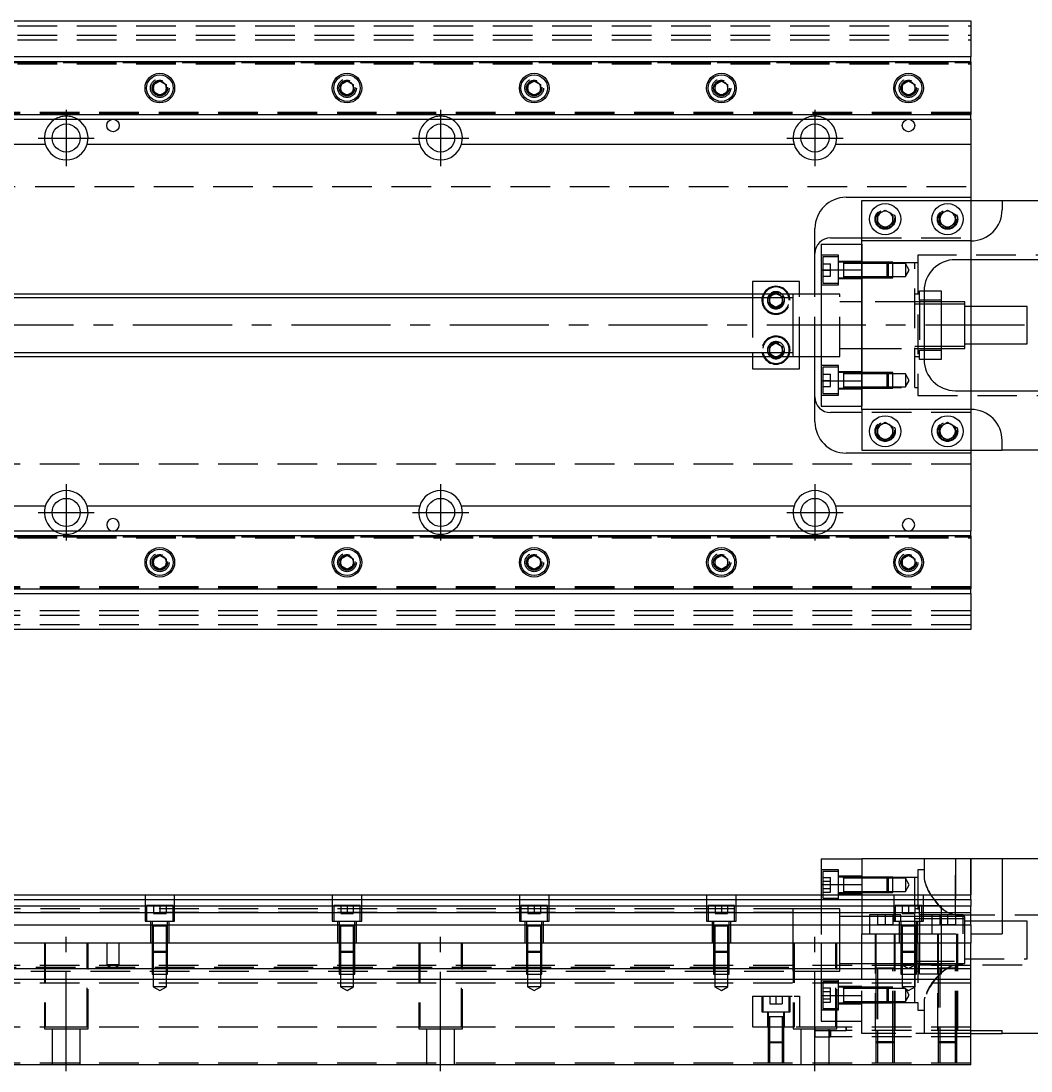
# Model space of a CAD drawing. Extents: x -20 to 1046, y -280 to 102.
# Drawn here: x 515.5 to 839.2, y -239 to 97.5 of the extents above; entities that cross this region are included whole.
import ezdxf

# ---------------------------------------------------------------- set-up
doc = ezdxf.new("R2010")
doc.units = 0
doc.linetypes.add('CENTER', pattern=[50.8, 31.75, -6.35, 6.35, -6.35])
doc.linetypes.add('DASHED', pattern=[19.05, 12.7, -6.35])
doc.layers.get('0').update_dxf_attribs({"linetype": 'CONTINUOUS'})
doc.layers.add('CENTER', color=1, linetype='CENTER')

msp = doc.modelspace()

# ---------------------------------------------------------------- linework, layer by layer
at = {"color": 3, "linetype": 'DASHED'}
for p, q in [((0, 96), (820, 96)), ((0, 93), (820, 93)), ((0, 91.5), (820, 91.5)), ((0, 84.2), (820, 84.2)), ((510, 84.204452), (820, 84.204452)), ((0, 83.8), (820, 83.8)), ((562.483582, 76.286038), (562.5, 76)), ((622.483582, 76.286038), (622.5, 76)), ((682.483582, 76.286038), (682.5, 76)), ((737.5, 76), (737.518502, 76.303588)), ((802.483582, 76.286038), (802.5, 76)), ((820, 68.2), (0, 68.2)), ((820, 67.8), (0, 67.8)), ((820, 67.795548), (510, 67.795548)), ((5.640312, 44.5), (820, 44.5)), ((820, 40), (820, 28)), ((795.477798, 34.364306), (795.5, 34)), ((809.5, 34), (809.520026, 34.346056)), ((785, 28), (820, 28)), ((820, 28), (820, 27)), ((820, 27), (820, 21)), ((785, 26), (785, 17.78342)), ((777.5, 22.42767), (772, 22.42767)), ((772.5, 21.92767), (772.5, 13.42767)), ((777.5, 21.92767), (772.5, 21.92767)), ((777.5, 12.92767), (777.5, 22.42767)), ((785, 20.42767), (777.5, 20.42767)), ((803, 22.5), (803, -22.5)), ((872.5, 22.5), (803, 22.5)), ((772.5, 19.67767), (775, 19.67767)), ((772.5, 17.67767), (775, 17.67767)), ((775, 17.67767), (775, 19.67767)), ((775, 15.67767), (775, 17.67767)), ((779.1, 20.17767), (777.5, 20.17767)), ((779.1, 20.17767), (779.095, 20.17767)), ((779.1, 20.17767), (779.1, 19.92022)), ((779.105, 20.17767), (779.1, 20.17767)), ((784.99998, 20.17767), (779.1, 20.17767)), ((779.1, 19.92022), (779.1, 15.435068)), ((784.99998, 19.77767), (779.1, 19.77767)), ((793.1, 20.17767), (785, 20.17767)), ((793.1, 20.177664), (785, 20.177664)), ((802, 20), (785, 20)), ((793.5, 19.77767), (785, 19.77767)), ((793.1, 15.17767), (793.1, 20.17767)), ((793.5, 19.77767), (793.1, 20.17767)), ((795, 20.177664), (793.10002, 20.177664)), ((793.5, 19.77767), (793.5, 15.57767)), ((795, 19.77767), (793.50002, 19.77767)), ((795, 15.177674), (795, 20.177664)), ((799, 19.77767), (795, 19.77767)), ((799, 19.77767), (799, 15.57767)), ((800.212436, 17.67767), (799, 19.77767)), ((799, 15.57767), (800.212436, 17.67767)), ((802, -20), (802, 20)), ((803, 20), (802, 20)), ((772.5, 15.67767), (775, 15.67767)), ((777.5, 15.17767), (779.1, 15.17767)), ((777.5, 14.92767), (785, 14.92767)), ((779.095, 15.17767), (779.1, 15.17767)), ((779.1, 15.57767), (784.99998, 15.57767)), ((779.1, 15.435068), (779.1, 15.17767)), ((779.1, 15.17767), (779.105, 15.17767)), ((779.1, 15.17767), (784.99998, 15.17767)), ((785, 15.57767), (793.5, 15.57767)), ((785, 15.177674), (793.1, 15.177674)), ((785, 15.17767), (793.1, 15.17767)), ((793.1, 15.17767), (793.5, 15.57767)), ((793.10002, 15.177674), (795, 15.177674)), ((793.50002, 15.57767), (795, 15.57767)), ((795, 15.57767), (799, 15.57767)), ((756.964102, 10), (757.5, 10.309402)), ((757.5, 10.309402), (758.035898, 10)), ((772, 12.92767), (777.5, 12.92767)), ((772.5, 13.42767), (777.5, 13.42767)), ((803.5, 11), (805, 11)), ((803.5, 8), (803.5, 11)), ((750, 10), (750, 8.75)), ((750, 8.75), (750, -8.75)), ((755.5, 9.1547), (756.964102, 10)), ((755.5, 8.75), (755.5, 9.1547)), ((755.5, 6.8453), (755.5, 8.75)), ((757.5, 5.690598), (755.5, 6.8453)), ((759.5, 6.8453), (757.5, 5.690598)), ((758.035898, 10), (759.5, 9.1547)), ((759.5, 9.1547), (759.5, 8.75)), ((759.5, 8.75), (759.5, 6.8453)), ((759.983582, 8.286038), (760, 8)), ((765, -10), (765, 10)), ((770, -10), (770, 10)), ((778, 10), (772, 10)), ((778, -10), (778, 10)), ((785, 7.5), (778, 7.5)), ((802, 7.5), (785, 7.5)), ((802, 7.5), (801.995, 7.5)), ((803.5, 10), (802, 10)), ((803.5, 7.5), (802, 7.5)), ((802.005, 7.5), (802, 7.5)), ((803.5, 6.75), (802, 6.75)), ((803.5, 8), (803.5, -8)), ((805, 8), (803.5, 8)), ((805, 7.5), (803.5, 7.5)), ((805, 6.75), (803.5, 6.75)), ((810.5, 7.5), (805, 7.5)), ((810.5, 6.75), (805, 6.75)), ((820, 6), (820, -6)), ((755.5, -6.8453), (757.5, -5.690598)), ((757.5, -5.690598), (759.5, -6.8453)), ((750, -8.75), (750, -10)), ((755, -8), (755.018502, -7.696412)), ((755.5, -8.75), (755.5, -6.8453)), ((755.5, -9.1547), (755.5, -8.75)), ((756.964102, -10), (755.5, -9.1547)), ((757.5, -10.309402), (756.964102, -10)), ((758.035898, -10), (757.5, -10.309402)), ((759.5, -9.1547), (758.035898, -10)), ((759.5, -6.8453), (759.5, -8.75)), ((759.5, -8.75), (759.5, -9.1547)), ((763, -10), (763, -9.999498)), ((772, -10), (778, -10)), ((778, -7.5), (785, -7.5)), ((785, -7.5), (802, -7.5)), ((801.995, -7.5), (802, -7.5)), ((802, -6.75), (803.5, -6.75)), ((802, -7.5), (803.5, -7.5)), ((802, -7.5), (802.005, -7.5)), ((802, -10), (803.5, -10)), ((803.5, -6.75), (805, -6.75)), ((803.5, -7.5), (805, -7.5)), ((803.5, -8), (805, -8)), ((803.5, -11), (803.5, -8)), ((805, -6.75), (810.5, -6.75)), ((805, -7.5), (810.5, -7.5)), ((777.5, -12.92767), (772, -12.92767)), ((772.5, -13.42767), (772.5, -21.92767)), ((777.5, -13.42767), (772.5, -13.42767)), ((777.5, -22.42767), (777.5, -12.92767)), ((805, -11), (803.5, -11)), ((772.5, -15.67767), (775, -15.67767)), ((775, -17.67767), (775, -15.67767)), ((785, -14.92767), (777.5, -14.92767)), ((779.1, -15.17767), (777.5, -15.17767)), ((779.1, -15.17767), (779.095, -15.17767)), ((779.1, -15.17767), (779.1, -15.435118)), ((779.105, -15.17767), (779.1, -15.17767)), ((784.99998, -15.17767), (779.1, -15.17767)), ((779.1, -15.435118), (779.1, -19.920272)), ((784.99998, -15.57767), (779.1, -15.57767)), ((793.1, -15.17767), (785, -15.17767)), ((793.1, -15.177674), (785, -15.177674)), ((793.5, -15.57767), (785, -15.57767)), ((793.1, -20.17767), (793.1, -15.17767)), ((793.5, -15.57767), (793.1, -15.17767)), ((795, -15.177674), (793.10002, -15.177674)), ((793.5, -15.57767), (793.5, -19.77767)), ((795, -15.57767), (793.50002, -15.57767)), ((795, -20.177664), (795, -15.177674)), ((799, -15.57767), (795, -15.57767)), ((799, -15.57767), (799, -19.77767)), ((800.212436, -17.67767), (799, -15.57767)), ((772.5, -17.67767), (775, -17.67767)), ((772.5, -19.67767), (775, -19.67767)), ((775, -19.67767), (775, -17.67767)), ((777.5, -20.17767), (779.1, -20.17767)), ((779.095, -20.17767), (779.1, -20.17767)), ((779.1, -19.77767), (784.99998, -19.77767)), ((779.1, -19.920272), (779.1, -20.17767)), ((779.1, -20.17767), (779.105, -20.17767)), ((779.1, -20.17767), (784.99998, -20.17767)), ((785, -17.78342), (785, -26)), ((785, -19.77767), (793.5, -19.77767)), ((785, -20), (802, -20)), ((785, -20.177664), (793.1, -20.177664)), ((785, -20.17767), (793.1, -20.17767)), ((793.1, -20.17767), (793.5, -19.77767)), ((793.10002, -20.177664), (795, -20.177664)), ((793.50002, -19.77767), (795, -19.77767)), ((795, -19.77767), (799, -19.77767)), ((799, -19.77767), (800.212436, -17.67767)), ((802, -20), (803, -20)), ((772, -22.42767), (777.5, -22.42767)), ((772.5, -21.92767), (777.5, -21.92767)), ((777.5, -20.42767), (785, -20.42767)), ((803, -22.5), (872.5, -22.5)), ((820, -21), (820, -27)), ((820, -28), (785, -28)), ((820, -27), (820, -28)), ((820, -28), (820, -40)), ((795.477798, -33.635694), (795.5, -34)), ((815.477798, -33.635694), (815.5, -34)), ((820, -44.5), (5.640312, -44.5)), ((0, -67.8), (820, -67.8)), ((0, -68.2), (820, -68.2)), ((510, -67.795548), (820, -67.795548)), ((562.483582, -75.713962), (562.5, -76)), ((622.483582, -75.713962), (622.5, -76)), ((682.483582, -75.713962), (682.5, -76)), ((742.483582, -75.713962), (742.5, -76)), ((802.483582, -75.713962), (802.5, -76)), ((820, -83.8), (0, -83.8)), ((820, -84.2), (0, -84.2)), ((820, -84.204452), (510, -84.204452)), ((820, -91.5), (0, -91.5)), ((820, -93), (0, -93)), ((820, -96), (0, -96)), ((805, -171.03), (805, -177.402214)), ((815, -188.952252), (815, -171.03)), ((815, -171.03), (815, -188.952252)), ((820, -171.03), (820, -182.53)), ((777.5, -174.60233), (772, -174.60233)), ((777.5, -179.35233), (777.5, -174.60233)), ((803, -174.53), (803, -191.03)), ((805, -174.53), (803, -174.53)), ((772.5, -175.10233), (772.5, -179.35233)), ((777.5, -175.10233), (772.5, -175.10233)), ((772.5, -177.04293), (775, -177.04293)), ((772.5, -178.19763), (775, -178.19763)), ((775, -178.19763), (775, -177.04293)), ((775, -180.507032), (775, -178.19763)), ((785, -176.60233), (777.5, -176.60233)), ((779.1, -176.85233), (777.5, -176.85233)), ((779.1, -176.85233), (779.095, -176.85233)), ((779.1, -176.852326), (779.1, -176.853182)), ((779.1, -176.85233), (779.1, -177.10978)), ((779.1, -177.109798), (779.1, -176.85233)), ((784.99998, -176.85233), (779.1, -176.85233)), ((779.105, -176.85233), (779.1, -176.85233)), ((779.1, -177.10978), (779.1, -179.35233)), ((784.99998, -177.25233), (779.1, -177.25233)), ((793.1, -176.85233), (785, -176.85233)), ((793.100006, -176.852336), (785, -176.852336)), ((793.27767, -177.03), (785, -177.03)), ((793.5, -177.25233), (785, -177.25233)), ((793.1, -179.35233), (793.1, -176.85233)), ((793.5, -177.25233), (793.1, -176.85233)), ((795, -176.852336), (793.10002, -176.852336)), ((795, -177.03), (793.27767, -177.03)), ((793.5, -177.25233), (793.5, -181.45233)), ((795, -177.25233), (793.50002, -177.25233)), ((795, -181.852326), (795, -176.852336)), ((802, -177.03), (795, -177.03)), ((799, -177.25233), (795, -177.25233)), ((799, -177.25233), (799, -181.45233)), ((800.212436, -179.35233), (799, -177.25233)), ((802, -186.03), (802, -177.03)), ((803, -177.03), (802, -177.03)), ((772.5, -179.35233), (772.5, -182.53)), ((772.5, -180.507032), (775, -180.507032)), ((772.5, -181.661732), (775, -181.661732)), ((775, -181.661732), (775, -180.507032)), ((777.5, -184.10233), (777.5, -179.35233)), ((779.1, -179.2023), (779.1, -179.48317)), ((779.1, -179.35233), (779.1, -181.119324)), ((779.1, -181.119324), (779.1, -181.594932)), ((779.1, -181.119328), (779.1, -181.852336)), ((779.1, -181.45233), (784.99998, -181.45233)), ((779.1, -181.594932), (779.1, -181.85233)), ((785, -181.45233), (793.5, -181.45233)), ((793.1, -181.85233), (793.1, -179.35233)), ((793.1, -181.85233), (793.5, -181.45233)), ((793.50002, -181.45233), (795, -181.45233)), ((795, -181.45233), (799, -181.45233)), ((799, -181.45233), (800.212436, -179.35233)), ((555.25, -182.53), (555.25, -191.03)), ((564.75, -191.03), (564.75, -182.53)), ((615.25, -182.53), (615.25, -191.03)), ((624.75, -191.03), (624.75, -182.53)), ((675.25, -182.53), (675.25, -191.03)), ((684.75, -191.03), (684.75, -182.53)), ((735.25, -182.53), (735.25, -191.03)), ((744.75, -191.03), (744.75, -182.53)), ((772, -182.53), (772, -198.03)), ((772, -184.10233), (777.5, -184.10233)), ((772.5, -182.53), (772.5, -183.60233)), ((772.5, -183.60233), (777.5, -183.60233)), ((777.5, -181.85233), (779.1, -181.85233)), ((777.5, -182.10233), (785, -182.10233)), ((779.095, -181.85233), (779.1, -181.85233)), ((779.1, -181.85233), (784.99998, -181.85233)), ((779.1, -181.85233), (779.105, -181.85233)), ((785, -181.852326), (793.1, -181.852326)), ((785, -181.85233), (793.1, -181.85233)), ((785, -182.53), (785, -195.03)), ((793.10002, -181.852326), (795, -181.852326)), ((795.25, -182.53), (795.25, -191.03)), ((804.75, -191.03), (804.75, -182.53)), ((763, -188.28), (25, -188.28)), ((763, -187.03), (503.5, -187.03)), ((564.25, -186.03), (555.75, -186.03)), ((555.75, -186.03), (555.75, -191.03)), ((558, -186.03), (558, -188.53)), ((560, -186.03), (560, -188.53)), ((562, -186.03), (562, -188.53)), ((564.25, -191.03), (564.25, -186.03)), ((624.25, -186.03), (615.75, -186.03)), ((615.75, -186.03), (615.75, -191.03)), ((618, -186.03), (618, -188.53)), ((620, -186.03), (620, -188.53)), ((622, -186.03), (622, -188.53)), ((624.25, -191.03), (624.25, -186.03)), ((684.25, -186.03), (675.75, -186.03)), ((675.75, -186.03), (675.75, -191.03)), ((678, -186.03), (678, -188.53)), ((680, -186.03), (680, -188.53)), ((682, -186.03), (682, -188.53)), ((684.25, -191.03), (684.25, -186.03)), ((744.25, -186.03), (735.75, -186.03)), ((735.75, -186.03), (735.75, -191.03)), ((738, -186.03), (738, -188.53)), ((740, -186.03), (740, -188.53)), ((742, -186.03), (742, -188.53)), ((744.25, -191.03), (744.25, -186.03)), ((763, -187.03), (762.995, -187.03)), ((763, -187.030502), (763, -187.03)), ((772, -187.03), (763, -187.03)), ((763.005, -187.03), (763, -187.03)), ((763, -197.230066), (763, -187.030502)), ((778, -187.03), (772, -187.03)), ((778, -197.03), (778, -187.03)), ((804.25, -186.03), (795.75, -186.03)), ((795.75, -186.03), (795.75, -191.03)), ((798, -186.03), (798, -188.53)), ((800, -186.03), (800, -188.53)), ((802, -186.03), (802, -188.53)), ((803.5, -187.03), (802, -187.03)), ((803.5, -189.03), (803.5, -186.03)), ((804.25, -186.03), (810.5, -186.03)), ((804.25, -191.03), (804.25, -186.03)), ((810.5, -186.03), (810.5, -189.03)), ((555.25, -191.03), (564.75, -191.03)), ((557, -191.03), (557, -198.03)), ((557.5, -191.03), (557.5, -192.63)), ((558, -188.53), (560, -188.53)), ((560, -188.53), (562, -188.53)), ((562.5, -192.63), (562.5, -191.03)), ((563, -198.03), (563, -191.03)), ((615.25, -191.03), (624.75, -191.03)), ((617, -191.03), (617, -198.03)), ((617.5, -191.03), (617.5, -192.63)), ((618, -188.53), (620, -188.53)), ((620, -188.53), (622, -188.53)), ((622.5, -192.63), (622.5, -191.03)), ((623, -198.03), (623, -191.03)), ((675.25, -191.03), (684.75, -191.03)), ((677, -191.03), (677, -198.03)), ((677.5, -191.03), (677.5, -192.63)), ((678, -188.53), (680, -188.53)), ((680, -188.53), (682, -188.53)), ((682.5, -192.63), (682.5, -191.03)), ((683, -198.03), (683, -191.03)), ((735.25, -191.03), (744.75, -191.03)), ((737, -191.03), (737, -198.03)), ((737.5, -191.03), (737.5, -192.63)), ((738, -188.53), (740, -188.53)), ((740, -188.53), (742, -188.53)), ((742.5, -192.63), (742.5, -191.03)), ((743, -198.03), (743, -191.03)), ((785, -189.53), (778, -189.53)), ((787.5, -189.53), (785, -189.53)), ((795.75, -189.03), (787.5, -189.03)), ((787.5, -189.03), (787.5, -195.03)), ((795.75, -189.53), (787.5, -189.53)), ((790, -189.03), (790, -192.03)), ((792.5, -189.03), (792.5, -192.03)), ((795, -189.03), (795, -192.03)), ((795.25, -191.03), (804.75, -191.03)), ((797.5, -189.03), (795.75, -189.03)), ((797.5, -189.53), (795.75, -189.53)), ((797, -191.03), (797, -198.03)), ((797.5, -191.03), (797.5, -189.03)), ((802, -189.53), (797.5, -189.53)), ((797.5, -191.03), (797.5, -192.63)), ((798, -188.53), (800, -188.53)), ((800, -188.53), (802, -188.53)), ((802, -189.53), (801.995, -189.53)), ((802, -191.03), (802, -188.53)), ((802.005, -189.53), (802, -189.53)), ((803.5, -189.53), (802, -189.53)), ((803.5, -190.28), (802, -190.28)), ((802, -192.628864), (802, -191.03)), ((802.5, -192.63), (802.5, -191.03)), ((803, -198.03), (803, -191.03)), ((804.25, -189.03), (803.5, -189.03)), ((803.5, -189.03), (803.5, -191.03)), ((804.25, -189.53), (803.5, -189.53)), ((804.25, -190.28), (803.5, -190.28)), ((803.5, -191.03), (803.5, -195.03)), ((807.5, -189.03), (804.25, -189.03)), ((807.5, -189.53), (804.25, -189.53)), ((807.5, -190.28), (804.25, -190.28)), ((817.5, -189.03), (807.5, -189.03)), ((807.5, -189.03), (807.5, -195.03)), ((810.5, -189.53), (807.5, -189.53)), ((810.5, -190.28), (807.5, -190.28)), ((810, -189.03), (810, -192.03)), ((810.5, -189.03), (810.5, -195.03)), ((817.5, -189.53), (810.5, -189.53)), ((817.5, -190.28), (810.5, -190.28)), ((812.5, -189.03), (812.5, -192.03)), ((815, -188.952252), (855.5, -188.952252)), ((815, -189.03), (815, -192.03)), ((817.5, -195.03), (817.5, -189.03)), ((818, -189.53), (817.5, -189.53)), ((818, -190.28), (817.5, -190.28)), ((818, -195.03), (818, -189.53)), ((820, -191.03), (818, -191.03)), ((830, -191.03), (820, -191.03)), ((838, -191.03), (830, -191.03)), ((838, -197.03), (838, -191.03)), ((557.5, -192.625), (557.5, -192.63)), ((557.757468, -192.63), (557.5, -192.63)), ((557.5, -192.63), (557.5, -198.02998)), ((557.5, -192.63), (557.5, -192.635)), ((562.242552, -192.63), (557.757468, -192.63)), ((557.9, -192.63), (557.9, -198.02998)), ((562.1, -198.02998), (562.1, -192.63)), ((562.5, -192.63), (562.242552, -192.63)), ((562.5, -192.63), (562.5, -192.625)), ((562.5, -198.02998), (562.5, -192.63)), ((562.5, -192.635), (562.5, -192.63)), ((617.5, -192.625), (617.5, -192.63)), ((617.757468, -192.63), (617.5, -192.63)), ((617.5, -192.63), (617.5, -198.02998)), ((617.5, -192.63), (617.5, -192.635)), ((622.242552, -192.63), (617.757468, -192.63)), ((617.9, -192.63), (617.9, -198.02998)), ((622.1, -198.02998), (622.1, -192.63)), ((622.5, -192.63), (622.242552, -192.63)), ((622.5, -192.63), (622.5, -192.625)), ((622.5, -198.02998), (622.5, -192.63)), ((622.5, -192.635), (622.5, -192.63)), ((677.5, -192.625), (677.5, -192.63)), ((677.757468, -192.63), (677.5, -192.63)), ((677.5, -192.63), (677.5, -198.02998)), ((677.5, -192.63), (677.5, -192.635)), ((682.242552, -192.63), (677.757468, -192.63)), ((677.9, -192.63), (677.9, -198.02998)), ((682.1, -198.02998), (682.1, -192.63)), ((682.5, -192.63), (682.242552, -192.63)), ((682.5, -192.63), (682.5, -192.625)), ((682.5, -198.02998), (682.5, -192.63)), ((682.5, -192.635), (682.5, -192.63)), ((737.5, -192.625), (737.5, -192.63)), ((737.757468, -192.63), (737.5, -192.63)), ((737.5, -192.63), (737.5, -198.02998)), ((737.5, -192.63), (737.5, -192.635)), ((742.242552, -192.63), (737.757468, -192.63)), ((737.9, -192.63), (737.9, -198.02998)), ((742.1, -198.02998), (742.1, -192.63)), ((742.5, -192.63), (742.242552, -192.63)), ((742.5, -192.63), (742.5, -192.625)), ((742.5, -198.02998), (742.5, -192.63)), ((742.5, -192.635), (742.5, -192.63)), ((785, -198.03), (785, -195.03)), ((785, -195.03), (797.5, -195.03)), ((789.25, -195.03), (789.25, -226.03)), ((789.5, -195.03), (789.5, -198.03)), ((790, -192.03), (792.5, -192.03)), ((792.5, -192.03), (795, -192.03)), ((795.5, -206.035), (795.5, -195.03)), ((795.75, -226.03), (795.75, -195.03)), ((797.5, -192.625), (797.5, -192.63)), ((797.5, -192.63), (797.757448, -192.63)), ((797.757468, -192.63), (797.5, -192.63)), ((797.5, -192.63), (797.5, -198.02998)), ((797.5, -192.63), (797.5, -192.635)), ((797.5, -195.03), (797.9, -195.03)), ((802.242552, -192.63), (797.757468, -192.63)), ((797.9, -192.63), (797.9, -198.02998)), ((797.9, -195.03), (802.1, -195.03)), ((802, -195.03), (802, -192.628864)), ((802, -197.03), (802, -195.03)), ((802.1, -198.02998), (802.1, -192.63)), ((802.1, -195.03), (802.5, -195.03)), ((802.5, -192.63), (802.242552, -192.63)), ((802.242602, -192.63), (802.5, -192.63)), ((802.5, -192.63), (802.5, -192.625)), ((802.5, -198.02998), (802.5, -192.63)), ((802.5, -192.635), (802.5, -192.63)), ((802.5, -195.03), (820, -195.03)), ((803.5, -195.03), (803.5, -205.03)), ((809.25, -195.03), (809.25, -226.03)), ((809.5, -195.03), (809.5, -206.035)), ((810, -192.03), (812.5, -192.03)), ((810.5, -195.03), (810.5, -205.03)), ((812.5, -192.03), (815, -192.03)), ((815.5, -206.035), (815.5, -195.03)), ((815.75, -226.03), (815.75, -195.03)), ((818, -197.03), (818, -195.03)), ((523, -198.03), (523, -225.53)), ((523.291796, -198.03), (523.291796, -225.03)), ((536.708204, -225.03), (536.708204, -198.03)), ((537, -225.53), (537, -198.03)), ((543, -198.03), (543, -205.03)), ((547, -205.03), (547, -198.03)), ((557.5, -198.03), (557.5, -200.63)), ((557.500006, -198.03), (557.500006, -200.630006)), ((557.9, -198.03), (557.9, -201.03)), ((562.1, -201.03), (562.1, -198.03)), ((562.499994, -200.630006), (562.499994, -198.03)), ((562.5, -200.63), (562.5, -198.03)), ((617.5, -198.03), (617.5, -200.63)), ((617.500006, -198.03), (617.500006, -200.630006)), ((617.9, -198.03), (617.9, -201.03)), ((622.1, -201.03), (622.1, -198.03)), ((622.499994, -200.630006), (622.499994, -198.03)), ((622.5, -200.63), (622.5, -198.03)), ((643, -198.03), (643, -225.53)), ((643.291796, -198.03), (643.291796, -225.03)), ((656.708204, -225.03), (656.708204, -198.03)), ((657, -225.53), (657, -198.03)), ((677.5, -198.03), (677.5, -200.63)), ((677.500006, -198.03), (677.500006, -200.630006)), ((677.9, -198.03), (677.9, -201.03)), ((682.1, -201.03), (682.1, -198.03)), ((682.499994, -200.630006), (682.499994, -198.03)), ((682.5, -200.63), (682.5, -198.03)), ((737.5, -198.03), (737.5, -200.63)), ((737.500006, -198.03), (737.500006, -200.630006)), ((737.9, -198.03), (737.9, -201.03)), ((742.1, -201.03), (742.1, -198.03)), ((742.499994, -200.630006), (742.499994, -198.03)), ((742.5, -200.63), (742.5, -198.03)), ((763, -207.03), (763, -197.230066)), ((763, -198.03), (763, -225.53)), ((763.291796, -198.03), (763.291796, -225.03)), ((772, -198.03), (772, -206.33)), ((776.708204, -225.03), (776.708204, -198.03)), ((777, -225.53), (777, -198.03)), ((778, -198.03), (778, -197.03)), ((778, -206.33), (778, -198.03)), ((785, -206.33), (785, -198.03)), ((789.5, -198.03), (789.5, -206.03)), ((797.5, -198.03), (797.5, -200.63)), ((797.500006, -198.03), (797.500006, -200.630006)), ((797.9, -198.03), (797.9, -201.03)), ((798, -198.03), (798, -205.03)), ((802, -198.03), (802, -197.03)), ((802, -205.03), (802, -198.03)), ((802.1, -201.03), (802.1, -198.03)), ((802.499994, -200.630006), (802.499994, -198.03)), ((802.5, -200.63), (802.5, -198.03)), ((803, -198.03), (803, -219.53)), ((818, -204.53), (818, -197.03)), ((838, -203.03), (838, -197.03)), ((557.5, -200.63), (562.5, -200.63)), ((557.5, -200.63), (557.9, -201.03)), ((557.500006, -200.63002), (557.500006, -206.33)), ((562.1, -201.03), (557.9, -201.03)), ((557.9, -201.03002), (557.9, -208.03)), ((562.1, -201.03), (562.5, -200.63)), ((562.1, -208.03), (562.1, -201.03002)), ((562.499994, -206.33), (562.499994, -200.63002)), ((617.5, -200.63), (622.5, -200.63)), ((617.5, -200.63), (617.9, -201.03)), ((617.500006, -200.63002), (617.500006, -206.33)), ((622.1, -201.03), (617.9, -201.03)), ((617.9, -201.03002), (617.9, -208.03)), ((622.1, -201.03), (622.5, -200.63)), ((622.1, -208.03), (622.1, -201.03002)), ((622.499994, -206.33), (622.499994, -200.63002)), ((677.5, -200.63), (682.5, -200.63)), ((677.5, -200.63), (677.9, -201.03)), ((677.500006, -200.63002), (677.500006, -206.33)), ((682.1, -201.03), (677.9, -201.03)), ((677.9, -201.03002), (677.9, -208.03)), ((682.1, -201.03), (682.5, -200.63)), ((682.1, -208.03), (682.1, -201.03002)), ((682.499994, -206.33), (682.499994, -200.63002)), ((737.5, -200.63), (742.5, -200.63)), ((737.5, -200.63), (737.9, -201.03)), ((737.500006, -200.63002), (737.500006, -206.33)), ((742.1, -201.03), (737.9, -201.03)), ((737.9, -201.03002), (737.9, -208.03)), ((742.1, -201.03), (742.5, -200.63)), ((742.1, -208.03), (742.1, -201.03002)), ((742.499994, -206.33), (742.499994, -200.63002)), ((797.5, -200.63), (802.5, -200.63)), ((797.5, -200.63), (797.9, -201.03)), ((797.500006, -200.63002), (797.500006, -206.33)), ((802.1, -201.03), (797.9, -201.03)), ((797.9, -201.03002), (797.9, -208.03)), ((802.1, -201.03), (802.5, -200.63)), ((802.1, -208.03), (802.1, -201.03002)), ((802.499994, -206.33), (802.499994, -200.63002)), ((820, -205.18), (0, -205.18)), ((547, -205.03), (543, -205.03)), ((543, -205.03), (545, -206.1847)), ((545, -206.1847), (547, -205.03)), ((778, -204.53), (785, -204.53)), ((785, -204.53), (789.5, -204.53)), ((789.5, -204.53), (802.005, -204.53)), ((802, -205.03), (798, -205.03)), ((798, -205.03), (800, -206.1847)), ((800, -206.1847), (802, -205.03)), ((801.995, -204.53), (810.5, -204.53)), ((802, -203.78), (818, -203.78)), ((802, -217.03), (802, -205.03)), ((802.005, -204.53), (810.5, -204.53)), ((803.5, -205.03), (810.5, -205.03)), ((803.5, -208.03), (803.5, -205.03)), ((810.5, -204.53), (818, -204.53)), ((810.5, -205.03), (810.5, -208.03)), ((814.072778, -205.218996), (814.258914, -205.178876)), ((815, -205.107748), (814.255708, -205.17949)), ((814.258914, -205.178876), (815, -205.107748)), ((855.5, -205.107748), (815, -205.107748)), ((815, -206.02998), (815, -205.107748)), ((815, -205.107748), (815, -206.02998)), ((818, -203.03), (838, -203.03)), ((25, -205.78), (763, -205.78)), ((442.499994, -207.03), (763.005, -207.03)), ((557.500006, -206.33), (557.500006, -208.03)), ((557.500006, -207.03), (562.499994, -207.03)), ((557.500006, -208.03), (562.499994, -208.03)), ((557.9, -208.03), (557.9, -212.03)), ((562.1, -212.03), (562.1, -208.03)), ((562.499994, -208.03), (562.499994, -206.33)), ((617.500006, -206.33), (617.500006, -208.03)), ((617.500006, -207.03), (622.499994, -207.03)), ((617.500006, -208.03), (622.499994, -208.03)), ((617.9, -208.03), (617.9, -212.03)), ((622.1, -212.03), (622.1, -208.03)), ((622.499994, -208.03), (622.499994, -206.33)), ((677.500006, -206.33), (677.500006, -208.03)), ((677.500006, -207.03), (682.499994, -207.03)), ((677.500006, -208.03), (682.499994, -208.03)), ((677.9, -208.03), (677.9, -212.03)), ((682.1, -212.03), (682.1, -208.03)), ((682.499994, -208.03), (682.499994, -206.33)), ((737.500006, -206.33), (737.500006, -208.03)), ((737.500006, -207.03), (742.499994, -207.03)), ((737.500006, -208.03), (742.499994, -208.03)), ((737.9, -208.03), (737.9, -212.03)), ((742.1, -212.03), (742.1, -208.03)), ((742.499994, -208.03), (742.499994, -206.33)), ((762.995, -207.03), (763.291796, -207.03)), ((763.291796, -207.03), (772, -207.03)), ((772, -206.33), (772, -209.73)), ((772, -207.03), (776.708204, -207.03)), ((776.708204, -207.03), (778, -207.03)), ((778, -207.03), (778, -206.33)), ((785, -209.73), (785, -206.33)), ((795.500006, -206.03), (789.499994, -206.03)), ((795.500006, -206.03), (789.499994, -206.03)), ((789.5, -206.025), (789.5, -206.03)), ((789.849602, -206.03), (789.5, -206.03)), ((789.5, -206.03), (789.5, -206.33)), ((789.5, -206.03), (789.5, -206.035)), ((789.5, -206.33), (789.5, -209.73)), ((790, -206.03), (790, -206.33)), ((790, -206.33), (790, -209.73)), ((795, -226.02998), (795, -206.03)), ((795.5, -206.03), (795.15035, -206.03)), ((795.5, -226.02998), (795.5, -206.025)), ((797.500006, -206.33), (797.500006, -208.03)), ((797.500006, -208.03), (802.499994, -208.03)), ((797.9, -208.03), (797.9, -212.03)), ((802, -207.03), (803.5, -207.03)), ((802.1, -212.03), (802.1, -208.03)), ((802.499994, -208.03), (802.499994, -206.33)), ((810.5, -208.03), (803.5, -208.03)), ((809.5, -206.025), (809.5, -226.02998)), ((809.5, -206.03), (809.84965, -206.03)), ((809.849602, -206.03), (809.5, -206.03)), ((815.15035, -206.03), (809.849602, -206.03)), ((810, -206.03), (810, -226.02998)), ((815, -226.02998), (815, -206.03)), ((815.150204, -206.03), (815.5, -206.03)), ((815.5, -206.03), (815.15035, -206.03)), ((815.5, -226.02998), (815.5, -206.025)), ((820, -210.88), (0, -210.88)), ((772, -209.73), (772, -214.81342)), ((777.5, -209.95767), (772, -209.95767)), ((772.5, -210.45767), (772.5, -214.70767)), ((776.708204, -210.45767), (772.5, -210.45767)), ((777.5, -210.45767), (776.708204, -210.45767)), ((777.5, -214.70767), (777.5, -209.95767)), ((785, -211.95767), (777.5, -211.95767)), ((785, -226.03), (785, -209.73)), ((789.5, -209.73), (789.5, -226.02998)), ((790, -209.73), (790, -226.02998)), ((562.1, -212.03), (557.9, -212.03)), ((557.9, -212.03), (560, -213.242436)), ((560, -213.242436), (562.1, -212.03)), ((622.1, -212.03), (617.9, -212.03)), ((617.9, -212.03), (620, -213.242436)), ((620, -213.242436), (622.1, -212.03)), ((682.1, -212.03), (677.9, -212.03)), ((677.9, -212.03), (680, -213.242436)), ((680, -213.242436), (682.1, -212.03)), ((742.1, -212.03), (737.9, -212.03)), ((737.9, -212.03), (740, -213.242436)), ((740, -213.242436), (742.1, -212.03)), ((750, -215.03), (763.291796, -215.03)), ((750, -215.03), (750, -225.03)), ((753, -215.03), (753, -220.03)), ((753.25, -215.03), (753.25, -220.03)), ((755.5, -215.03), (755.5, -217.53)), ((757.5, -215.03), (757.5, -217.53)), ((759.5, -215.03), (759.5, -217.53)), ((761.75, -220.03), (761.75, -215.03)), ((762, -220.03), (762, -215.03)), ((763.291796, -215.03), (765, -215.03)), ((765, -215.03), (765, -225.03)), ((772, -214.81342), (772, -223.03)), ((772, -214.81342), (776.708204, -214.81342)), ((772.5, -212.398268), (775, -212.398268)), ((772.5, -213.552968), (775, -213.552968)), ((772.5, -214.70767), (772.5, -218.95767)), ((775, -213.552968), (775, -212.398268)), ((775, -215.86237), (775, -213.552968)), ((776.708204, -214.81342), (785, -214.81342)), ((779.1, -212.20767), (777.5, -212.20767)), ((777.5, -219.45767), (777.5, -214.70767)), ((779.1, -212.20767), (779.095, -212.20767)), ((779.1, -212.207664), (779.1, -212.60767)), ((779.1, -212.20767), (779.1, -212.465118)), ((779.1, -212.465136), (779.1, -212.20767)), ((784.99998, -212.20767), (779.1, -212.20767)), ((779.105, -212.20767), (779.1, -212.20767)), ((779.1, -212.465118), (779.1, -214.70767)), ((784.99998, -212.60767), (779.1, -212.60767)), ((779.1, -214.565624), (779.1, -214.849714)), ((779.1, -214.70767), (779.1, -216.950272)), ((789.5, -212.20767), (785, -212.20767)), ((789.5, -212.207674), (785, -212.207674)), ((789.5, -212.60767), (785, -212.60767)), ((790, -212.20767), (789.5, -212.20767)), ((790, -212.207674), (789.5, -212.207674)), ((790, -212.60767), (789.5, -212.60767)), ((793.1, -212.20767), (790, -212.20767)), ((793.1, -212.207674), (790, -212.207674)), ((793.5, -212.60767), (790, -212.60767)), ((793.1, -214.70767), (793.1, -212.20767)), ((793.5, -212.60767), (793.1, -212.20767)), ((793.1, -217.20767), (793.1, -214.70767)), ((795, -212.207674), (793.10002, -212.207674)), ((793.5, -212.60767), (793.5, -214.70767)), ((793.5, -214.70767), (793.5, -216.80767)), ((795, -212.60767), (793.50002, -212.60767)), ((799, -212.60767), (795, -212.60767)), ((802.1, -212.03), (797.9, -212.03)), ((797.9, -212.03), (800, -213.242436)), ((799, -212.60767), (799, -216.80767)), ((800.212436, -214.70767), (799, -212.60767)), ((799, -216.80767), (800.212436, -214.70767)), ((800, -213.242436), (802.1, -212.03)), ((755.5, -217.53), (757.5, -217.53)), ((757.5, -217.53), (759.5, -217.53)), ((772.5, -215.86237), (775, -215.86237)), ((772.5, -217.01707), (775, -217.01707)), ((775, -217.01707), (775, -215.86237)), ((777.5, -217.20767), (779.105, -217.20767)), ((777.5, -217.45767), (785, -217.45767)), ((779.095, -217.20767), (784.99998, -217.20767)), ((779.1, -216.80767), (779.1, -217.207674)), ((779.1, -216.80767), (784.99998, -216.80767)), ((779.1, -217.20767), (779.1, -216.95022)), ((779.1, -216.950272), (779.1, -217.20767)), ((779.1, -216.950272), (779.1, -217.20767)), ((785, -216.80767), (789.5, -216.80767)), ((785, -217.03), (789.5, -217.03)), ((785, -217.207664), (789.5, -217.207664)), ((785, -217.20767), (789.5, -217.20767)), ((789.5, -216.80767), (790, -216.80767)), ((789.5, -217.03), (790, -217.03)), ((789.5, -217.207664), (790, -217.207664)), ((789.5, -217.20767), (790, -217.20767)), ((790, -216.80767), (793.5, -216.80767)), ((790, -217.03), (802, -217.03)), ((790, -217.207664), (793.1, -217.207664)), ((790, -217.20767), (793.1, -217.20767)), ((793.1, -217.20767), (793.5, -216.80767)), ((793.10002, -217.207664), (795, -217.207664)), ((793.50002, -216.80767), (795, -216.80767)), ((795, -216.80767), (799, -216.80767)), ((802, -217.03), (803, -217.03)), ((805, -216.657786), (805, -227.03)), ((753, -220.03), (762, -220.03)), ((754.75, -220.03), (754.75, -225.03)), ((755, -220.03), (755, -221.635)), ((755, -221.625), (755, -225.02998)), ((755, -221.63), (755.257448, -221.63)), ((755.257468, -221.63), (755, -221.63)), ((759.742552, -221.63), (755.257468, -221.63)), ((755.4, -221.63), (755.4, -225.02998)), ((759.6, -225.02998), (759.6, -221.63)), ((760, -221.63), (759.742552, -221.63)), ((759.742602, -221.63), (760, -221.63)), ((760, -221.635), (760, -220.03)), ((760, -225.02998), (760, -221.625)), ((760.25, -225.03), (760.25, -220.03)), ((772, -219.45767), (777.5, -219.45767)), ((772.5, -218.95767), (777.5, -218.95767)), ((803, -219.53), (805, -219.53)), ((820, -225.03), (0, -225.03)), ((536.708204, -225.03), (523.291796, -225.03)), ((656.708204, -225.03), (643.291796, -225.03)), ((755, -225.03), (755, -229.63)), ((755.000006, -225.03), (755.000006, -229.630006)), ((755.4, -225.03), (755.4, -230.03)), ((759.6, -230.03), (759.6, -225.03)), ((759.999994, -229.630006), (759.999994, -225.03)), ((760, -229.63), (760, -225.03)), ((776.708204, -225.03), (763.291796, -225.03)), ((770, -225.03), (770, -226.03)), ((772, -223.03), (785, -223.03)), ((780, -226.03), (780, -225.03)), ((780, -225.03), (780, -226.03)), ((523, -225.53), (530, -225.53)), ((525.5, -225.53), (525.5, -237.03)), ((530, -225.53), (537, -225.53)), ((534.5, -237.03), (534.5, -225.53)), ((643, -225.53), (650, -225.53)), ((645.5, -225.53), (645.5, -237.03)), ((650, -225.53), (657, -225.53)), ((654.5, -237.03), (654.5, -225.53)), ((763, -225.53), (770, -225.53)), ((765.5, -225.53), (765.5, -237.03)), ((770, -225.53), (777, -225.53)), ((770, -226.03), (780, -226.03)), ((770, -226.03), (770, -228.03)), ((770, -228.03), (775, -228.03)), ((774.5, -237.03), (774.5, -225.53)), ((775, -228.03), (775, -226.03)), ((775, -226.03), (775, -228.03)), ((820, -228.03), (775, -228.03)), ((820, -226.03), (780, -226.03)), ((785, -227.03), (785, -226.03)), ((815, -227.03), (785, -227.03)), ((789.5, -226.03), (789.5, -229.53)), ((789.500006, -226.03), (789.500006, -229.530006)), ((790, -226.03), (790, -230.03)), ((795, -230.03), (795, -226.03)), ((795.499994, -229.530006), (795.499994, -226.03)), ((795.5, -229.53), (795.5, -226.03)), ((809.5, -226.03), (809.5, -229.53)), ((809.500006, -226.03), (809.500006, -229.530006)), ((810, -226.03), (810, -230.03)), ((815, -230.03), (815, -226.03)), ((815.5, -227.03), (815, -227.03)), ((815.499994, -229.530006), (815.499994, -226.03)), ((815.5, -229.53), (815.5, -226.03)), ((820, -227.03), (815.5, -227.03)), ((755, -229.63), (760, -229.63)), ((755, -229.63), (755.4, -230.03)), ((755.000006, -229.63002), (755.000006, -236.53)), ((759.6, -230.03), (755.4, -230.03)), ((755.4, -230.03002), (755.4, -236.53)), ((759.6, -230.03), (760, -229.63)), ((759.6, -236.53), (759.6, -230.03002)), ((759.999994, -236.53), (759.999994, -229.63002)), ((789.5, -229.53), (795.5, -229.53)), ((789.5, -229.53), (790, -230.03)), ((789.500006, -229.53002), (789.500006, -236.53)), ((795, -230.03), (790, -230.03)), ((790, -230.03002), (790, -236.53)), ((795, -230.03), (795.5, -229.53)), ((795, -236.53), (795, -230.03002)), ((795.499994, -236.53), (795.499994, -229.53002)), ((809.5, -229.53), (815.5, -229.53)), ((809.5, -229.53), (810, -230.03)), ((809.500006, -229.53002), (809.500006, -236.53)), ((815, -230.03), (810, -230.03)), ((810, -230.03002), (810, -236.53)), ((815, -230.03), (815.5, -229.53)), ((815, -236.53), (815, -230.03002)), ((815.499994, -236.53), (815.499994, -229.53002)), ((820, -236.53), (6.499992, -236.53))]:
    msp.add_line(p, q, dxfattribs=at)
at = {"color": 7, "linetype": 'CONTINUOUS'}
for p, q in [((510, 97.5), (820, 97.5)), ((820, 97.5), (820, 86)), ((820, 86), (510, 86)), ((820, 84.460392), (510, 84.460392)), ((820, 84.460392), (820, 86)), ((820, 84.460392), (820, 67.539608)), ((558, 77.1547), (560, 78.309402)), ((560, 78.309402), (562, 77.1547)), ((618, 77.1547), (620, 78.309402)), ((620, 78.309402), (622, 77.1547)), ((678, 77.1547), (680, 78.309402)), ((680, 78.309402), (682, 77.1547)), ((738, 77.1547), (740, 78.309402)), ((740, 78.309402), (742, 77.1547)), ((798, 77.1547), (800, 78.309402)), ((800, 78.309402), (802, 77.1547)), ((558, 74.8453), (558, 77.1547)), ((560, 73.690598), (558, 74.8453)), ((562, 74.8453), (560, 73.690598)), ((562, 77.1547), (562, 74.8453)), ((618, 74.8453), (618, 77.1547)), ((620, 73.690598), (618, 74.8453)), ((622, 74.8453), (620, 73.690598)), ((622, 77.1547), (622, 74.8453)), ((678, 74.8453), (678, 77.1547)), ((680, 73.690598), (678, 74.8453)), ((682, 74.8453), (680, 73.690598)), ((682, 77.1547), (682, 74.8453)), ((738, 74.8453), (738, 77.1547)), ((740, 73.690598), (738, 74.8453)), ((742, 74.8453), (740, 73.690598)), ((742, 77.1547), (742, 74.8453)), ((798, 74.8453), (798, 77.1547)), ((800, 73.690598), (798, 74.8453)), ((802, 74.8453), (800, 73.690598)), ((802, 77.1547), (802, 74.8453)), ((510, 67.539608), (820, 67.539608)), ((820, 66), (820, 67.539608)), ((510, 66), (820, 66)), ((820, 66), (820, 58)), ((510, 58), (523.291796, 58)), ((536.708204, 58), (643.291796, 58)), ((656.708204, 58), (763.291796, 58)), ((776.708204, 58), (820, 58)), ((820, 58), (820, 41)), ((780, 41), (820, 41)), ((820, 41), (820, 40)), ((785, 27), (785, 40)), ((785, 40), (830, 40)), ((830, 40), (830, 37)), ((830, 40), (865.5, 40)), ((790, 35.443376), (792.5, 36.886752)), ((790, 32.556624), (790, 35.443376)), ((792.5, 36.886752), (795, 35.443376)), ((795, 35.443376), (795, 32.556624)), ((810, 35.443376), (812.5, 36.886752)), ((810, 32.556624), (810, 35.443376)), ((812.5, 36.886752), (815, 35.443376)), ((815, 35.443376), (815, 32.556624)), ((770, 10), (770, 31)), ((792.5, 31.113248), (790, 32.556624)), ((795, 32.556624), (792.5, 31.113248)), ((812.5, 31.113248), (810, 32.556624)), ((815, 32.556624), (812.5, 31.113248)), ((775, 28), (785, 28)), ((785, 17.78342), (785, 27)), ((820, 27), (785, 27)), ((772, 26), (785, 26)), ((772, 26), (772, 17.78342)), ((855.5, 21), (815, 21)), ((820, 21), (820, 6)), ((772, 17.78342), (772, -17.78342)), ((772, 17.78342), (785, 17.78342)), ((785, 17.78342), (785, -17.78342)), ((785, -17.78342), (785, 17.78342)), ((765, 14), (750, 14)), ((750, 14), (750, 10)), ((765, 10), (765, 14)), ((805, 11), (810.5, 11)), ((805, 11), (805, -11)), ((810.5, 11), (810.5, 8)), ((763, 10), (510, 10)), ((763, 10), (762.995, 10)), ((763, -9.999498), (763, 10)), ((772, 10), (763, 10)), ((763.005, 10), (763, 10)), ((810.5, 8), (805, 8)), ((810.5, 8), (810.5, -8)), ((818, 7.5), (810.5, 7.5)), ((818, 6.75), (810.5, 6.75)), ((818, -7.5), (818, 7.5)), ((838, 6), (818, 6)), ((838, -6), (838, 6)), ((818, -6), (838, -6)), ((820, -6), (820, -21)), ((510, -10), (763, -10)), ((750, -10), (750, -14)), ((762.995, -10), (763, -10)), ((763, -10), (772, -10)), ((763, -10), (763.005, -10)), ((765, -14), (765, -10)), ((770, -31), (770, -10)), ((805, -8), (810.5, -8)), ((810.5, -6.75), (818, -6.75)), ((810.5, -7.5), (818, -7.5)), ((810.5, -8), (810.5, -11)), ((810.5, -11), (805, -11)), ((750, -14), (765, -14)), ((772, -17.78342), (772, -26)), ((772, -17.78342), (785, -17.78342)), ((785, -27), (785, -17.78342)), ((815, -21), (855.5, -21)), ((772, -26), (785, -26)), ((785, -28), (775, -28)), ((820, -27), (785, -27)), ((785, -27), (785, -40)), ((790, -32.556624), (792.5, -31.113248)), ((790, -35.443376), (790, -32.556624)), ((792.5, -31.113248), (795, -32.556624)), ((795, -32.556624), (795, -35.443376)), ((810, -32.556624), (812.5, -31.113248)), ((810, -35.443376), (810, -32.556624)), ((812.5, -31.113248), (815, -32.556624)), ((815, -32.556624), (815, -35.443376)), ((792.5, -36.886752), (790, -35.443376)), ((795, -35.443376), (792.5, -36.886752)), ((812.5, -36.886752), (810, -35.443376)), ((815, -35.443376), (812.5, -36.886752)), ((830, -40), (830, -37)), ((785, -40), (830, -40)), ((820, -40), (820, -41)), ((865.5, -40), (830, -40)), ((820, -41), (780, -41)), ((820, -41), (820, -58)), ((523.291796, -58), (510, -58)), ((643.291796, -58), (536.708204, -58)), ((763.291796, -58), (656.708204, -58)), ((820, -58), (776.708204, -58)), ((820, -58), (820, -66)), ((820, -66), (510, -66)), ((820, -67.539608), (820, -66)), ((820, -67.539608), (510, -67.539608)), ((820, -67.539608), (820, -84.460392)), ((558, -74.8453), (560, -73.690598)), ((560, -73.690598), (562, -74.8453)), ((618, -74.8453), (620, -73.690598)), ((620, -73.690598), (622, -74.8453)), ((678, -74.8453), (680, -73.690598)), ((680, -73.690598), (682, -74.8453)), ((738, -74.8453), (740, -73.690598)), ((740, -73.690598), (742, -74.8453)), ((798, -74.8453), (800, -73.690598)), ((800, -73.690598), (802, -74.8453)), ((558, -77.1547), (558, -74.8453)), ((560, -78.309402), (558, -77.1547)), ((562, -77.1547), (560, -78.309402)), ((562, -74.8453), (562, -77.1547)), ((618, -77.1547), (618, -74.8453)), ((620, -78.309402), (618, -77.1547)), ((622, -77.1547), (620, -78.309402)), ((622, -74.8453), (622, -77.1547)), ((678, -77.1547), (678, -74.8453)), ((680, -78.309402), (678, -77.1547)), ((682, -77.1547), (680, -78.309402)), ((682, -74.8453), (682, -77.1547)), ((738, -77.1547), (738, -74.8453)), ((740, -78.309402), (738, -77.1547)), ((742, -77.1547), (740, -78.309402)), ((742, -74.8453), (742, -77.1547)), ((798, -77.1547), (798, -74.8453)), ((800, -78.309402), (798, -77.1547)), ((802, -77.1547), (800, -78.309402)), ((802, -74.8453), (802, -77.1547)), ((510, -84.460392), (820, -84.460392)), ((510, -86), (820, -86)), ((820, -86), (820, -84.460392)), ((820, -86), (820, -97.5)), ((820, -97.5), (510, -97.5)), ((772, -171.03), (785, -171.03)), ((772, -171.03), (772, -179.24658)), ((820, -171.03), (785, -171.03)), ((785, -171.03), (785, -182.53)), ((820, -182.53), (820, -171.03)), ((830, -171.03), (820, -171.03)), ((830, -171.03), (830, -195.03)), ((865.5, -171.03), (830, -171.03)), ((772, -179.24658), (785, -179.24658)), ((772, -179.24658), (772, -182.53)), ((503.5, -182.53), (820, -182.53)), ((503.5, -184.069608), (820, -184.069608)), ((820, -184.069608), (820, -182.53)), ((820, -184.069608), (820, -186.15154)), ((820, -186.15154), (503.5, -186.15154)), ((820, -188.366666), (503.5, -188.366666)), ((820, -188.366666), (820, -186.15154)), ((820, -192.211934), (820, -188.366666)), ((503.5, -192.211934), (820, -192.211934)), ((820, -192.211934), (820, -198.03)), ((820, -195.03), (830, -195.03)), ((820, -198.03), (0, -198.03)), ((820, -206.33), (820, -198.03)), ((820, -206.33), (0, -206.33)), ((820, -209.73), (820, -206.33)), ((820, -209.73), (0, -209.73)), ((820, -237.03), (820, -209.73)), ((820, -226.03), (830, -226.03)), ((820, -227.03), (830, -227.03)), ((830, -227.03), (830, -226.03)), ((877.5, -227.03), (830, -227.03)), ((820, -237.03), (0, -237.03))]:
    msp.add_line(p, q, dxfattribs=at)
at = {"color": 3, "linetype": 'CONTINUOUS'}
for p, q in [((763, 8.75), (510, 8.75)), ((510, -8.75), (763, -8.75))]:
    msp.add_line(p, q, dxfattribs=at)
at = {"color": 7, "linetype": 'CONTINUOUS'}
for centre, radius in [((560, 76), 4.75), ((560, 76), 4.25), ((620, 76), 4.75), ((620, 76), 4.25), ((680, 76), 4.75), ((680, 76), 4.25), ((740, 76), 4.75), ((740, 76), 4.25), ((800, 76), 4.75), ((800, 76), 4.25), ((530, 60), 4.5), ((545, 64), 2), ((650, 60), 4.5), ((770, 60), 4.5), ((800, 64), 2), ((792.5, 34), 5), ((812.5, 34), 5), ((792.5, -34), 5), ((812.5, -34), 5), ((530, -60), 4.5), ((650, -60), 4.5), ((770, -60), 4.5), ((560, -76), 4.75), ((560, -76), 4.25), ((620, -76), 4.75), ((620, -76), 4.25), ((680, -76), 4.75), ((680, -76), 4.25), ((740, -76), 4.75), ((740, -76), 4.25), ((800, -76), 4.75), ((800, -76), 4.25)]:
    msp.add_circle(centre, radius, dxfattribs=at)
at = {"color": 3, "linetype": 'DASHED'}
for centre, radius in [((560, 76), 3), ((560, 76), 2.5), ((620, 76), 3), ((620, 76), 2.5), ((680, 76), 3), ((680, 76), 2.5), ((740, 76), 3), ((740, 76), 2.5), ((800, 76), 3), ((800, 76), 2.5), ((792.5, 34), 3.25), ((812.5, 34), 3.25), ((792.5, 34), 3), ((812.5, 34), 3), ((757.5, 8), 2.5), ((757.5, -8), 2.5), ((792.5, -34), 3.25), ((792.5, -34), 3), ((812.5, -34), 3.25), ((812.5, -34), 3), ((560, -76), 3), ((560, -76), 2.5), ((620, -76), 3), ((620, -76), 2.5), ((680, -76), 3), ((680, -76), 2.5), ((740, -76), 3), ((740, -76), 2.5), ((800, -76), 3), ((800, -76), 2.5)]:
    msp.add_circle(centre, radius, dxfattribs=at)
at = {"color": 7, "linetype": 'CONTINUOUS'}
for centre, radius, start, end in [((560, 76), 2.1, 137.75279, 162.24721), ((560, 76), 2.1, 102.24721, 137.75279), ((560, 76), 2.1, 77.75279, 102.24721), ((560, 76), 2.1, 42.24721, 77.75279), ((560, 76), 2.1, 17.75279, 42.24721), ((620, 76), 2.1, 137.75279, 162.24721), ((620, 76), 2.1, 102.24721, 137.75279), ((620, 76), 2.1, 77.75279, 102.24721), ((620, 76), 2.1, 42.24721, 77.75279), ((620, 76), 2.1, 17.75279, 42.24721), ((680, 76), 2.1, 137.75279, 162.24721), ((680, 76), 2.1, 102.24721, 137.75279), ((680, 76), 2.1, 77.75279, 102.24721), ((680, 76), 2.1, 42.24721, 77.75279), ((680, 76), 2.1, 17.75279, 42.24721), ((740, 76), 2.1, 137.75279, 162.24721), ((740, 76), 2.1, 102.24721, 137.75279), ((740, 76), 2.1, 77.75279, 102.24721), ((740, 76), 2.1, 42.24721, 77.75279), ((740, 76), 2.1, 17.75279, 42.24721), ((800, 76), 2.1, 137.75279, 162.24721), ((800, 76), 2.1, 102.24721, 137.75279), ((800, 76), 2.1, 77.75279, 102.24721), ((800, 76), 2.1, 42.24721, 77.75279), ((800, 76), 2.1, 17.75279, 42.24721), ((560, 76), 2.1, 162.24721, 180), ((560, 76), 2.1, 180, 197.75279), ((560, 76), 2.1, 197.75279, 222.24721), ((560, 76), 2.1, 222.24721, 257.75279), ((560, 76), 2.1, 282.24721, 317.75279), ((560, 76), 2.1, 317.75279, 342.24721), ((560, 76), 2.1, 342.24721, 17.75279), ((620, 76), 2.1, 162.24721, 180), ((620, 76), 2.1, 180, 197.75279), ((620, 76), 2.1, 197.75279, 222.24721), ((620, 76), 2.1, 222.24721, 257.75279), ((620, 76), 2.1, 282.24721, 317.75279), ((620, 76), 2.1, 317.75279, 342.24721), ((620, 76), 2.1, 342.24721, 17.75279), ((680, 76), 2.1, 162.24721, 180), ((680, 76), 2.1, 180, 197.75279), ((680, 76), 2.1, 197.75279, 222.24721), ((680, 76), 2.1, 222.24721, 257.75279), ((680, 76), 2.1, 282.24721, 317.75279), ((680, 76), 2.1, 317.75279, 342.24721), ((680, 76), 2.1, 342.24721, 17.75279), ((740, 76), 2.1, 162.24721, 180), ((740, 76), 2.1, 180, 197.75279), ((740, 76), 2.1, 197.75279, 222.24721), ((740, 76), 2.1, 222.24721, 257.75279), ((740, 76), 2.1, 282.24721, 317.75279), ((740, 76), 2.1, 317.75279, 342.24721), ((740, 76), 2.1, 342.24721, 17.75279), ((800, 76), 2.1, 162.24721, 180), ((800, 76), 2.1, 180, 197.75279), ((800, 76), 2.1, 197.75279, 222.24721), ((800, 76), 2.1, 222.24721, 257.75279), ((800, 76), 2.1, 282.24721, 317.75279), ((800, 76), 2.1, 317.75279, 342.24721), ((800, 76), 2.1, 342.24721, 17.75279), ((560, 76), 2.1, 257.75279, 282.24721), ((620, 76), 2.1, 257.75279, 282.24721), ((680, 76), 2.1, 257.75279, 282.24721), ((740, 76), 2.1, 257.75279, 282.24721), ((800, 76), 2.1, 257.75279, 282.24721), ((530, 60), 7, 121.002719, 196.60155), ((530, 60), 7, 343.39845, 58.997281), ((650, 60), 7, 121.002719, 196.60155), ((650, 60), 7, 343.39845, 58.997281), ((770, 60), 7, 121.002719, 196.60155), ((770, 60), 7, 343.39845, 58.997281), ((530, 60), 7, 196.60155, 343.39845), ((650, 60), 7, 196.60155, 343.39845), ((770, 60), 7, 196.60155, 343.39845), ((780, 31), 10, 90, 180), ((792.5, 34), 2.5, 120, 180), ((792.5, 34), 2.5, 180, 240), ((792.5, 34), 2.5, 60, 120), ((792.5, 34), 2.5, 0, 60), ((792.5, 34), 2.5, 300, 0), ((812.5, 34), 2.5, 120, 180), ((812.5, 34), 2.5, 180, 240), ((812.5, 34), 2.5, 60, 120), ((812.5, 34), 2.5, 0, 60), ((812.5, 34), 2.5, 300, 0), ((820, 37), 10, 270, 0), ((792.5, 34), 2.5, 240, 300), ((812.5, 34), 2.5, 240, 300), ((775, 23), 5, 90, 180), ((815, 11), 10, 90, 180), ((757.5, 8), 4.5, 26.3878, 153.6122), ((757.5, 8), 4.25, 28.072487, 151.927513), ((757.5, -8), 4.5, 206.3878, 333.6122), ((757.5, -8), 4.25, 208.072487, 331.927513), ((815, -11), 10, 180, 270), ((775, -23), 5, 180, 270), ((820, -37), 10, 0, 90), ((780, -31), 10, 180, 270), ((792.5, -34), 2.5, 120, 180), ((792.5, -34), 2.5, 60, 120), ((792.5, -34), 2.5, 0, 60), ((812.5, -34), 2.5, 120, 180), ((812.5, -34), 2.5, 60, 120), ((812.5, -34), 2.5, 0, 60), ((792.5, -34), 2.5, 180, 240), ((792.5, -34), 2.5, 240, 300), ((792.5, -34), 2.5, 300, 0), ((812.5, -34), 2.5, 180, 240), ((812.5, -34), 2.5, 240, 300), ((812.5, -34), 2.5, 300, 0), ((530, -60), 7, 16.60155, 163.39845), ((650, -60), 7, 16.60155, 163.39845), ((770, -60), 7, 16.60155, 163.39845), ((530, -60), 7, 163.39845, 238.997281), ((530, -60), 7, 301.002719, 16.60155), ((650, -60), 7, 163.39845, 238.997281), ((650, -60), 7, 301.002719, 16.60155), ((770, -60), 7, 163.39845, 238.997281), ((770, -60), 7, 301.002719, 16.60155), ((545, -64), 2, 90, 270), ((545, -64), 2, 270, 90), ((800, -64), 2, 90, 270), ((800, -64), 2, 270, 90), ((560, -76), 2.1, 102.24721, 137.75279), ((560, -76), 2.1, 77.75279, 102.24721), ((560, -76), 2.1, 42.24721, 77.75279), ((620, -76), 2.1, 102.24721, 137.75279), ((620, -76), 2.1, 77.75279, 102.24721), ((620, -76), 2.1, 42.24721, 77.75279), ((680, -76), 2.1, 102.24721, 137.75279), ((680, -76), 2.1, 77.75279, 102.24721), ((680, -76), 2.1, 42.24721, 77.75279), ((740, -76), 2.1, 102.24721, 137.75279), ((740, -76), 2.1, 77.75279, 102.24721), ((740, -76), 2.1, 42.24721, 77.75279), ((800, -76), 2.1, 102.24721, 137.75279), ((800, -76), 2.1, 77.75279, 102.24721), ((800, -76), 2.1, 42.24721, 77.75279), ((560, -76), 2.1, 162.24721, 180), ((560, -76), 2.1, 180, 197.75279), ((560, -76), 2.1, 137.75279, 162.24721), ((560, -76), 2.1, 197.75279, 222.24721), ((560, -76), 2.1, 17.75279, 42.24721), ((560, -76), 2.1, 317.75279, 342.24721), ((560, -76), 2.1, 342.24721, 17.75279), ((620, -76), 2.1, 162.24721, 180), ((620, -76), 2.1, 180, 197.75279), ((620, -76), 2.1, 137.75279, 162.24721), ((620, -76), 2.1, 197.75279, 222.24721), ((620, -76), 2.1, 17.75279, 42.24721), ((620, -76), 2.1, 317.75279, 342.24721), ((620, -76), 2.1, 342.24721, 17.75279), ((680, -76), 2.1, 162.24721, 180), ((680, -76), 2.1, 180, 197.75279), ((680, -76), 2.1, 137.75279, 162.24721), ((680, -76), 2.1, 197.75279, 222.24721), ((680, -76), 2.1, 17.75279, 42.24721), ((680, -76), 2.1, 317.75279, 342.24721), ((680, -76), 2.1, 342.24721, 17.75279), ((740, -76), 2.1, 162.24721, 180), ((740, -76), 2.1, 180, 197.75279), ((740, -76), 2.1, 137.75279, 162.24721), ((740, -76), 2.1, 197.75279, 222.24721), ((740, -76), 2.1, 17.75279, 42.24721), ((740, -76), 2.1, 317.75279, 342.24721), ((740, -76), 2.1, 342.24721, 17.75279), ((800, -76), 2.1, 162.24721, 180), ((800, -76), 2.1, 180, 197.75279), ((800, -76), 2.1, 137.75279, 162.24721), ((800, -76), 2.1, 197.75279, 222.24721), ((800, -76), 2.1, 17.75279, 42.24721), ((800, -76), 2.1, 317.75279, 342.24721), ((800, -76), 2.1, 342.24721, 17.75279), ((560, -76), 2.1, 222.24721, 257.75279), ((560, -76), 2.1, 257.75279, 282.24721), ((560, -76), 2.1, 282.24721, 317.75279), ((620, -76), 2.1, 222.24721, 257.75279), ((620, -76), 2.1, 257.75279, 282.24721), ((620, -76), 2.1, 282.24721, 317.75279), ((680, -76), 2.1, 222.24721, 257.75279), ((680, -76), 2.1, 257.75279, 282.24721), ((680, -76), 2.1, 282.24721, 317.75279), ((740, -76), 2.1, 222.24721, 257.75279), ((740, -76), 2.1, 257.75279, 282.24721), ((740, -76), 2.1, 282.24721, 317.75279), ((800, -76), 2.1, 222.24721, 257.75279), ((800, -76), 2.1, 257.75279, 282.24721), ((800, -76), 2.1, 282.24721, 317.75279)]:
    msp.add_arc(centre, radius, start, end, dxfattribs=at)
at = {"color": 3, "linetype": 'DASHED'}
for centre, radius, start, end in [((530, 60), 7, 58.997281, 121.002719), ((650, 60), 7, 58.997281, 121.002719), ((770, 60), 7, 58.997281, 121.002719), ((757.5, 8), 2.75, 46.658242, 133.341758), ((757.5, 8), 2.1, 77.75279, 102.24721), ((757.5, 8), 4.5, 170.405932, 0), ((757.5, 8), 4.5, 153.6122, 170.405932), ((757.5, 8), 4.25, 169.835751, 0), ((757.5, 8), 4.25, 151.927513, 169.835751), ((757.5, 8), 2.75, 180, 15.82662), ((757.5, 8), 2.75, 164.17338, 180), ((757.5, 8), 2.75, 133.341758, 164.17338), ((757.5, 8), 2.1, 162.24721, 180), ((757.5, 8), 2.1, 180, 197.75279), ((757.5, 8), 2.1, 159.075168, 162.24721), ((757.5, 8), 2.1, 197.75279, 222.24721), ((757.5, 8), 2.1, 137.75279, 159.075168), ((757.5, 8), 2.1, 107.75279, 137.75279), ((757.5, 8), 2.1, 102.24721, 107.75279), ((757.5, 8), 2.1, 72.24721, 77.75279), ((757.5, 8), 2.1, 42.24721, 72.24721), ((757.5, 8), 2.1, 20.924832, 42.24721), ((757.5, 8), 2.1, 317.75279, 342.24721), ((757.5, 8), 2.75, 15.82662, 46.658242), ((757.5, 8), 2.1, 17.75279, 20.924832), ((757.5, 8), 2.1, 342.24721, 17.75279), ((757.5, 8), 4.25, 10.164249, 28.072487), ((757.5, 8), 4.5, 9.594068, 26.3878), ((757.5, 8), 4.25, 0, 10.164249), ((757.5, 8), 4.5, 0, 9.594068), ((757.5, 8), 2.1, 222.24721, 257.75279), ((757.5, 8), 2.1, 257.75279, 282.24721), ((757.5, 8), 2.1, 282.24721, 317.75279), ((757.5, -8), 4.5, 0, 189.594068), ((757.5, -8), 4.25, 0, 190.164249), ((757.5, -8), 2.75, 344.17338, 180), ((757.5, -8), 2.1, 137.75279, 162.24721), ((757.5, -8), 2.1, 102.24721, 137.75279), ((757.5, -8), 2.1, 77.75279, 102.24721), ((757.5, -8), 2.1, 42.24721, 77.75279), ((757.5, -8), 2.1, 17.75279, 42.24721), ((757.5, -8), 4.5, 189.594068, 206.3878), ((757.5, -8), 4.25, 190.164249, 208.072487), ((757.5, -8), 2.75, 180, 195.82662), ((757.5, -8), 2.75, 195.82662, 226.658242), ((757.5, -8), 2.1, 162.24721, 180), ((757.5, -8), 2.1, 180, 197.75279), ((757.5, -8), 2.1, 197.75279, 200.924832), ((757.5, -8), 2.1, 200.924832, 222.24721), ((757.5, -8), 2.75, 226.658242, 313.341758), ((757.5, -8), 2.1, 222.24721, 252.24721), ((757.5, -8), 2.1, 252.24721, 257.75279), ((757.5, -8), 2.1, 257.75279, 282.24721), ((757.5, -8), 2.1, 282.24721, 287.75279), ((757.5, -8), 2.1, 287.75279, 317.75279), ((757.5, -8), 2.1, 317.75279, 339.075168), ((757.5, -8), 2.75, 313.341758, 344.17338), ((757.5, -8), 2.1, 339.075168, 342.24721), ((757.5, -8), 2.1, 342.24721, 17.75279), ((757.5, -8), 4.25, 331.927513, 349.835751), ((757.5, -8), 4.5, 333.6122, 350.405932), ((757.5, -8), 4.25, 349.835751, 0), ((757.5, -8), 4.5, 350.405932, 0), ((530, -60), 7, 238.997281, 301.002719), ((650, -60), 7, 238.997281, 301.002719), ((770, -60), 7, 238.997281, 301.002719), ((817.917859, -175.180248), 13.107563, 189.759785, 221.86184955), ((821.674954, -173.657528), 17.090252, 192.656903, 229.161821), ((816.823107, -179.295691), 9.827151, 208.11991306, 259.3087055), ((815.637516, -182.273702), 6.70891, 220.013548, 264.547231), ((822.0613, -220.872635), 17.574211, 117.03658446, 166.12340483), ((821.78864, -220.975156), 17.499947, 115.49641242, 161.42811956), ((809.622059, -216.749601), 4.622971, 163.04601178, 178.86199356)]:
    msp.add_arc(centre, radius, start, end, dxfattribs=at)
at = {"layer": 'CENTER', "color": 1, "linetype": 'CENTER'}
for p, q in [((530, 69), (530, 51)), ((650, 69), (650, 51)), ((770, 69), (770, 51)), ((521, 60), (539, 60)), ((641, 60), (659, 60)), ((761, 60), (779, 60)), ((887.945, 0), (-20, 0)), ((530, -51), (530, -69)), ((650, -51), (650, -69)), ((770, -51), (770, -69)), ((521, -60), (539, -60)), ((641, -60), (659, -60)), ((761, -60), (779, -60)), ((530, -239.03), (530, -196.03)), ((650, -239.03), (650, -196.03)), ((770, -239.03), (770, -196.03))]:
    msp.add_line(p, q, dxfattribs=at)

doc.saveas('drawing.dxf')
